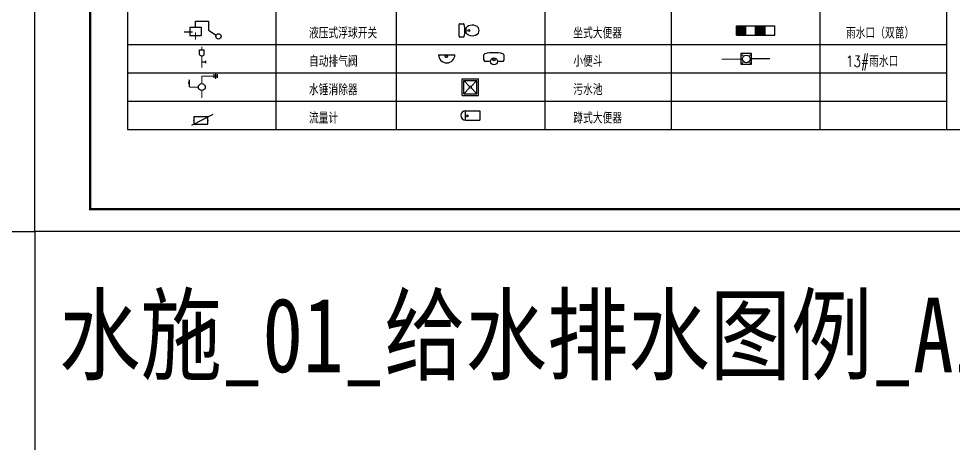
# Model space of a CAD drawing. Extents: x 27938 to 650306, y -92720 to 1524912.
# Drawn here: x 259490 to 301663, y 1096917 to 1116069 of the extents above; entities that cross this region are included whole.
import ezdxf

# ---------------------------------------------------------------- set-up
doc = ezdxf.new("R2010")
doc.units = 0
doc.header["$LTSCALE"] = 1000
doc.header["$MEASUREMENT"] = 0
for name, color, linetype in [('0s-水标注', 7, 'Continuous'), ('图框', 140, 'Continuous'), ('导图字', 7, 'Continuous')]:
    doc.layers.add(name, color=color, linetype=linetype)
doc.layers.add('yichutu', color=7, linetype='Continuous', true_color=0xffffff, plot=False)
doc.styles.add('HZ', font='txt', dxfattribs={"bigfont": 'hztxt'})
doc.styles.add('黑体', font='simhei.ttf')

# ---------------------------------------------------------------- blocks, each defined once
blk = doc.blocks.new('*X155')
at = {"color": 0, "linetype": 'Continuous'}
for p, q in [((-79979, -68610), (-79674, -68610)), ((-79979, -68620), (-79674, -68620)), ((-79979, -68630), (-79674, -68630)), ((-79979, -68640), (-79674, -68640)), ((-79979, -68650), (-79674, -68650)), ((-79979, -68660), (-79674, -68660)), ((-79979, -68670), (-79674, -68670)), ((-79979, -68680), (-79674, -68680)), ((-79979, -68690), (-79674, -68690)), ((-79979, -68700), (-79674, -68700)), ((-79979, -68710), (-79674, -68710)), ((-79979, -68720), (-79674, -68720)), ((-79979, -68730), (-79674, -68730)), ((-79979, -68740), (-79674, -68740)), ((-79979, -68750), (-79674, -68750)), ((-79979, -68760), (-79674, -68760)), ((-79979, -68770), (-79674, -68770)), ((-79979, -68780), (-79674, -68780)), ((-79979, -68790), (-79674, -68790)), ((-79979, -68800), (-79674, -68800)), ((-79979, -68810), (-79674, -68810)), ((-79979, -68820), (-79674, -68820)), ((-79979, -68830), (-79674, -68830)), ((-79979, -68840), (-79674, -68840)), ((-79979, -68850), (-79674, -68850)), ((-79979, -68860), (-79674, -68860)), ((-79979, -68870), (-79674, -68870)), ((-79979, -68880), (-79674, -68880)), ((-79979, -68890), (-79674, -68890)), ((-79979, -68900), (-79674, -68900))]:
    blk.add_line(p, q, dxfattribs=at)
blk = doc.blocks.new('$VALVE$00000609')
for p, q in [((-344, -179), (459, 239)), ((263, 138), (-264, 138)), ((-264, 138), (-264, -137)), ((263, -137), (263, 138)), ((-264, -137), (263, -137))]:
    blk.add_line(p, q)
blk.add_lwpolyline([(459, 239, 0, 20, 0), (305, 171, 50, 50, 0)], format="xyseb")
for p in [(-264, 0), (263, 0)]:
    blk.add_point(p)
blk = doc.blocks.new('TK')
at = {"layer": '图框'}
blk.add_lwpolyline([(465375, 548714), (549475, 548714), (549475, 489314), (465375, 489314)], close=True, dxfattribs=at)
blk.add_lwpolyline([(465375, 548714), (549475, 548714), (549475, 489314), (465375, 489314)], close=True, dxfattribs=at)
at = {"layer": '图框', "const_width": 100}
blk.add_lwpolyline([(548475, 490314), (548475, 547714), (467875, 547714), (467875, 490314)], close=True, dxfattribs=at)
blk = doc.blocks.new('yct-841-594-84100-59399.9999999999-100-1000.0')
at = {"layer": 'yichutu', "color": 7, "true_color": 0xffffff}
blk.add_lwpolyline([(0, 0), (0, 59400), (84100, 59400), (84100, 0)], close=True, dxfattribs=at)

msp = doc.modelspace()

# ---------------------------------------------------------------- linework, layer by layer
at = {"layer": '0s-水标注', "ltscale": 1.5}
for p, q in [((264392, 1159014.3), (264392, 1111065.5)), ((271101.5, 1111065.5), (271101.5, 1159023.5)), ((276533, 1111065.5), (276533, 1159023.5)), ((283242.5, 1111065.5), (283242.5, 1159023.5)), ((288952, 1111065.5), (288952, 1159023.5)), ((295661.5, 1111065.5), (295661.5, 1159023.5)), ((301371, 1111065.5), (301371, 1159023.5)), ((267468, 1115959.8), (268055.6, 1115959.8)), ((267468, 1115690), (267468, 1115959.8)), ((268055.6, 1115959.8), (268055.6, 1115553.2)), ((267207.1, 1115690), (267729, 1115690)), ((267207.1, 1115690), (267207.1, 1115317.3)), ((267729, 1115690), (267729, 1115317.3)), ((268055.6, 1115553.2), (268405, 1115332.5)), ((279361.6, 1115276.5), (279361.6, 1115800.5)), ((279399.9, 1115838.9), (279554.5, 1115838.9)), ((279623.6, 1115557.7), (279668.3, 1115557.7)), ((279668.3, 1115519.4), (279623.6, 1115519.4)), ((279668.3, 1115647.2), (279668.3, 1115429.9)), ((291873.6, 1115322.9), (291873.6, 1115748.9)), ((291873.6, 1115748.9), (292739.8, 1115748.9)), ((292306.7, 1115322.9), (292306.7, 1115748.9)), ((292739.8, 1115322.9), (292739.8, 1115748.9)), ((292739.8, 1115748.9), (293606, 1115748.9)), ((292739.8, 1115322.9), (292739.8, 1115748.9)), ((293172.9, 1115322.9), (293172.9, 1115748.9)), ((293606, 1115322.9), (293606, 1115748.9)), ((267207.1, 1115317.3), (267729, 1115317.3)), ((279554.5, 1115238.2), (279399.9, 1115238.2)), ((291873.6, 1115322.9), (292739.8, 1115322.9)), ((292739.8, 1115322.9), (293606, 1115322.9)), ((264392, 1114899.5), (301371, 1114899.5)), ((267649.1, 1114665.1), (267857.3, 1114665.1)), ((267649.1, 1114457.4), (267649.1, 1114665.1)), ((267857.3, 1114457.4), (267857.3, 1114665.1)), ((278434.3, 1114445.8), (279175.6, 1114445.8)), ((280484.5, 1114200.7), (280484.5, 1114432.6)), ((281385.4, 1114432.6), (281385.4, 1114200.7)), ((292081.6, 1114496.8), (292081.6, 1114016.8)), ((292561.6, 1114496.8), (292081.6, 1114496.8)), ((292561.6, 1114016.8), (292561.6, 1114496.8)), ((267753.2, 1114122.2), (267913, 1114122.2)), ((267913, 1114175.4), (267913, 1114068.9)), ((280776.7, 1114143.2), (280542, 1114143.2)), ((281327.9, 1114143.2), (281093.2, 1114143.2)), ((292081.6, 1114016.8), (292561.6, 1114016.8)), ((264392, 1113621.5), (301371, 1113621.5)), ((268293, 1113560.6), (268293, 1113400.8)), ((268368.2, 1113600.5), (268368.2, 1113360.9)), ((268439.1, 1113560.6), (268439.1, 1113400.8)), ((279497.2, 1112609.8), (279497.2, 1113355.3)), ((279497.2, 1113355.3), (280242.7, 1113355.3)), ((279571.8, 1113280.7), (279835, 1113017.5)), ((279571.8, 1112684.3), (279571.8, 1113280.7)), ((279571.8, 1113280.7), (280168.2, 1113280.7)), ((280168.2, 1113280.7), (279904.9, 1113017.4)), ((280168.2, 1112684.3), (280168.2, 1113280.7)), ((280242.7, 1112609.8), (280242.7, 1113355.3)), ((279497.2, 1112609.8), (280242.7, 1112609.8)), ((279834.2, 1112946.7), (279571.8, 1112684.3)), ((279571.8, 1112684.3), (280168.2, 1112684.3)), ((279905.7, 1112946.8), (280168.2, 1112684.3)), ((264392, 1112343.5), (301371, 1112343.5)), ((279655.8, 1111491.5), (279655.8, 1111917.5)), ((279655.8, 1111917.5), (280297.1, 1111917.5)), ((280297.1, 1111917.5), (280297.1, 1111491.5)), ((279655.8, 1111491.5), (280297.1, 1111491.5)), ((264392, 1111065.5), (313512, 1111065.5))]:
    msp.add_line(p, q, dxfattribs=at)
at = {"layer": '0s-水标注', "ltscale": 1.5, "const_width": 50}
for points in [[(267344.4, 1115469.7), (266944.4, 1115469.7)], [(267468, 1115459.3), (267468, 1115117.3)], [(267753.2, 1114801.6), (267753.2, 1114665.1)], [(267753.2, 1114388.4), (267753.2, 1113855.9)], [(291213, 1114242.2), (292081.6, 1114242.2)], [(292561.6, 1114267.2), (293396.9, 1114267.2)], [(267753.2, 1113480.7), (267753.2, 1113138.7)], [(267753.2, 1113480.7), (268439.1, 1113480.7)], [(267189.4, 1113324.5), (267151.2, 1113125.7)], [(267189.4, 1113324.5), (267189.4, 1112982.5)], [(267189.4, 1112982.5), (267597.1, 1112982.5)], [(267753.2, 1112826.3), (267753.2, 1112484.3)]]:
    msp.add_lwpolyline(points, dxfattribs=at)
at = {"layer": '0s-水标注', "ltscale": 1.5}
for centre, radius in [((279800.9, 1115536.2), 50), ((268506.3, 1115268.5), 119.8), ((278784.4, 1114361.2), 50), ((280935, 1114143.2), 158.3), ((280940, 1114214.3), 50), ((292144.8, 1114426.6), 11.7), ((292323.6, 1114253.2), 170.4), ((292502.5, 1114426.6), 11.7), ((292144.8, 1114077), 11.7), ((292502.5, 1114077), 11.7), ((267753.2, 1112982.5), 156.2), ((279869.9, 1112981.7), 50), ((279713.8, 1111686.8), 50)]:
    msp.add_circle(centre, radius, dxfattribs=at)
for centre, radius, start, end in [((279399.9, 1115800.5), 38.3, 90, 180.00001), ((279554.5, 1115800.5), 38.3, 13.3667, 90), ((278452, 1115538.5), 1171.6, 346.6333, 13.3667), ((279955.3, 1115401.5), 377.7, 43.16322, 139.43984), ((280050, 1115538.5), 217.8, 326.12478, 33.87524), ((279399.9, 1115276.5), 38.3, 180.00001, 270), ((279554.5, 1115276.5), 38.3, 270, 346.6333), ((279955.3, 1115675.5), 377.7, 220.56015, 316.83679), ((267753.2, 1114501.5), 113.1, 202.9735, 337.0265), ((278805, 1114445.8), 370.6, 180, 0), ((280542, 1114432.6), 57.5, 103.3667, 180), ((280935, 1112778.7), 1757.4, 76.6333, 103.3667), ((281327.9, 1114432.6), 57.5, 0, 76.6333), ((280542, 1114200.7), 57.5, 180, 270), ((281327.9, 1114200.7), 57.5, 270, 0), ((279655.8, 1111704.5), 213, 90, 270)]:
    msp.add_arc(centre, radius, start, end, dxfattribs=at)
at = {"layer": '图框', "color": 2}
msp.add_lwpolyline([(260214.1, 1088473.7), (229214.1, 1088473.7), (229214.1, 1106473.7), (260214.1, 1106473.7)], close=True, dxfattribs=at)

# ---------------------------------------------------------------- block references
msp.add_blockref('TK', (-205160.9, 617160))
at = {"layer": '0s-水标注', "ltscale": 1.5, "xscale": 1.419999999925494, "yscale": 1.419999999925494, "zscale": 1.419999999925494}
for p in [(405443.2, 1213164.7), (406309.4, 1213164.7)]:
    msp.add_blockref('*X155', p, dxfattribs=at)
at = {"layer": '0s-水标注', "xscale": 1.2, "yscale": 1.2, "zscale": 1.2}
msp.add_blockref('$VALVE$00000609', (267714.1, 1111474.7), dxfattribs=at)
at = {"layer": 'yichutu'}
msp.add_blockref('yct-841-594-84100-59399.9999999999-100-1000.0', (260214.1, 1106473.7), dxfattribs=at)

# ---------------------------------------------------------------- texts
at = {"layer": '0s-水标注', "style": 'HZ', "width": 0.8}
for s, p in [('液压式浮球开关', (272587.1, 1115173.8)), ('坐式大便器', (284514.3, 1115173.8)), ('雨水口（双蓖）', (296817.5, 1115173.8)), ('自动排气阀', (272587.1, 1113895.8)), ('小便斗', (284514.3, 1113900.2)), ('13#雨水口', (296817.5, 1113898)), ('水锤消除器', (272587.1, 1112617.8)), ('污水池', (284514.3, 1112622.2)), ('流量计', (272587.1, 1111339.8)), ('蹲式大便器', (284514.3, 1111339.8))]:
    msp.add_text(s, height=500, rotation=0, dxfattribs=at).set_placement(p)
at = {"layer": '导图字', "color": 1, "style": '黑体', "width": 0.8}
msp.add_text('水施_01_给水排水图例_A1', height=3364.726, dxfattribs=at).set_placement((261315.1, 1100125.3))

doc.saveas('drawing.dxf')
